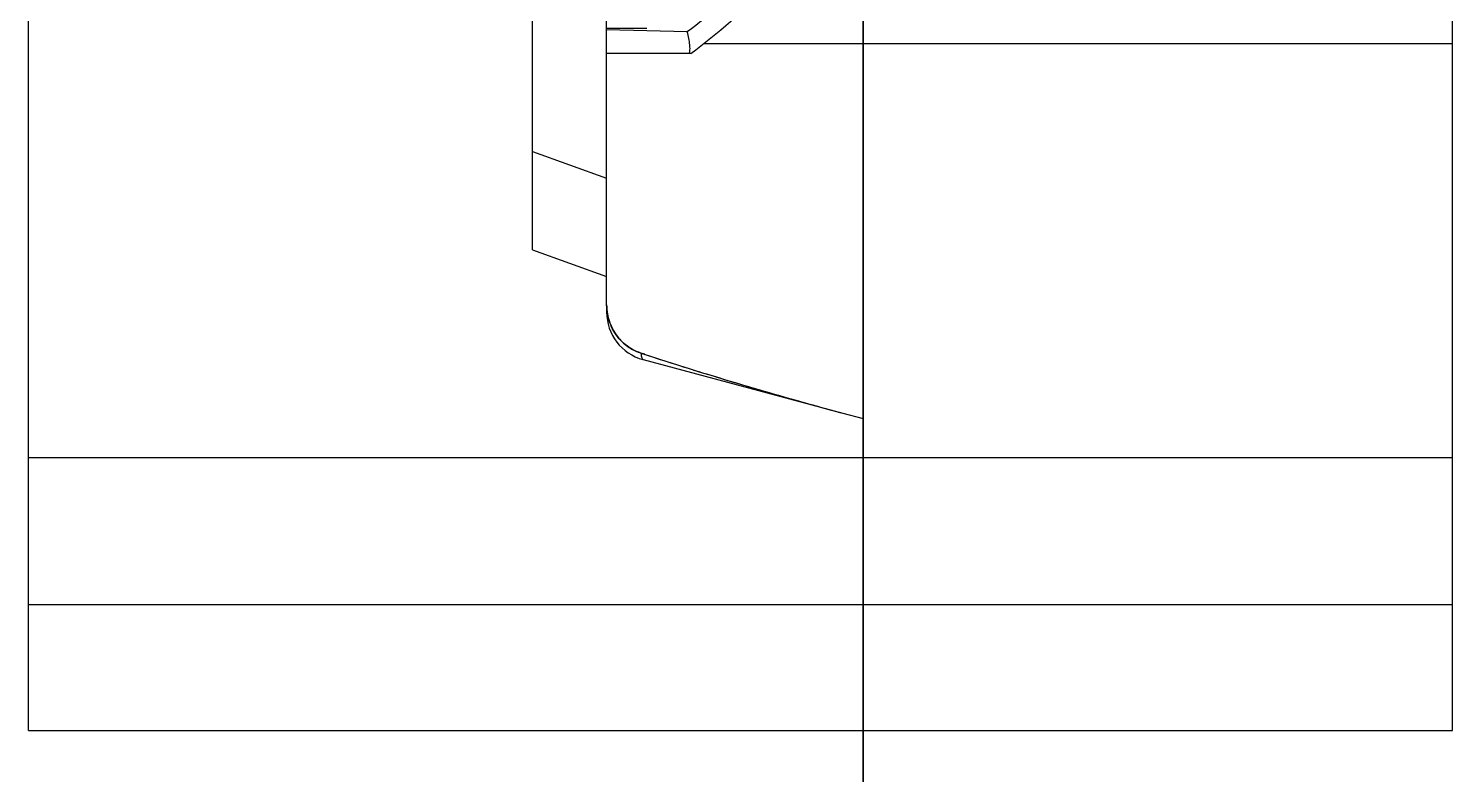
# Model space of a CAD drawing. Header units: millimetres. Extents: x 23075 to 24509, y -21593 to -20579.
# Drawn here: x 23372.21 to 23401.21, y -20839.02 to -20823.83 of the extents above; entities that cross this region are included whole.
import ezdxf

# ---------------------------------------------------------------- set-up
doc = ezdxf.new("R2010")
doc.units = ezdxf.units.MM
doc.header["$LTSCALE"] = 8
doc.layers.add('Cav-cor', color=30, linetype='Continuous')

# ---------------------------------------------------------------- blocks, each defined once
blk = doc.blocks.new('20160901.135302')
at = {"layer": 'Cav-cor', "color": 241}
for p, q in [((-20.62, 70.452), (-20.62, 126.926)), ((8.38, 70.452), (8.38, 126.926)), ((-3.62, 76.799), (-3.62, 104.689)), ((-10.354, 80.237), (-10.354, 86.629)), ((-8.846, 79.116), (-8.846, 85.299)), ((-8.846, 79.116), (-8.846, 85.299)), ((-8.846, 79.116), (-8.846, 85.299)), ((-8.028, 84.74), (-8.846, 84.74)), ((-7.203, 84.669), (-8.846, 84.713)), ((8.38, 84.431), (-6.87, 84.431)), ((-7.134, 84.23), (-8.846, 84.23)), ((-10.354, 82.239), (-8.846, 81.691)), ((-10.354, 80.237), (-8.846, 79.689)), ((-8.846, 79.117), (-8.846, 78.966)), ((-8.071, 78.108), (-8.151, 78.134)), ((-8.105, 78), (-4.035, 76.91)), ((-4.035, 76.91), (-3.62, 76.799)), ((-4.035, 76.91), (-3.62, 76.799)), ((-4.035, 76.91), (-3.62, 76.799)), ((-3.62, 58.107), (-3.62, 76.799)), ((-3.62, 58.107), (-3.62, 76.799)), ((-3.62, 58.107), (-3.62, 76.799)), ((-20.62, 76.007), (8.38, 76.007)), ((-20.62, 73.018), (8.38, 73.018)), ((-20.62, 70.452), (8.38, 70.452))]:
    blk.add_line(p, q, dxfattribs=at)
for centre, radius, start, end in [((-14.631, 94.377), 12.616, 306.4598, 315.926), ((-7.771, 79.116), 1.075, 180, 189.985), ((-7.846, 78.966), 1, 180, 255), ((-7.784, 79.114), 1.062, 190.0037, 193.8102), ((-7.791, 79.112), 1.055, 193.8074, 200.1222), ((-7.8, 79.109), 1.045, 200.13, 206.3393), ((-7.809, 79.104), 1.035, 206.3421, 210.3412), ((-7.816, 79.101), 1.027, 210.3445, 216.6057), ((-7.823, 79.095), 1.018, 216.6085, 220.6112), ((-7.828, 79.091), 1.012, 220.6153, 226.4045), ((-7.833, 79.086), 1.005, 226.405, 230.9236), ((-7.837, 79.081), 0.998, 230.9283, 238.1954), ((-7.843, 79.072), 0.988, 238.2014, 251.8208), ((16.074, 152.063), 77.797, 251.85747, 255.02025), ((16.074, 152.063), 77.797, 251.85747, 255.02025), ((16.074, 152.063), 77.797, 251.85747, 255.02025), ((15.553, 150.422), 76.076, 251.90866, 252.90297), ((16.047, 152.017), 77.745, 252.90043, 253.31853), ((16.296, 152.849), 78.613, 253.31894, 253.9527), ((16.526, 153.648), 79.445, 253.95264, 255.00064)]:
    blk.add_arc(centre, radius, start, end, dxfattribs=at)
for points, knots in [([(-5.492, 86.23), (-5.623, 86.087), (-6.156, 85.528), (-6.74, 85.016), (-7.203, 84.669)], [0, 0, 0, 0, 0.250972, 1, 1, 1, 1]), ([(-7.161, 84.23), (-7.153, 84.254), (-7.146, 84.316), (-7.151, 84.418), (-7.17, 84.539), (-7.191, 84.625), (-7.203, 84.669)], [0, 0, 0, 0, 0.173298, 0.407881, 0.689379, 1, 1, 1, 1]), ([(-8.846, 79.116), (-8.846, 79.053), (-8.835, 78.929), (-8.787, 78.748), (-8.707, 78.58), (-8.601, 78.429), (-8.47, 78.302), (-8.319, 78.201), (-8.208, 78.153), (-8.151, 78.134)], [0, 0, 0, 0, 0.145732, 0.290987, 0.435216, 0.577805, 0.718939, 0.85935, 1, 1, 1, 1]), ([(-8.151, 78.135), (-8.148, 78.116), (-8.142, 78.083), (-8.132, 78.041), (-8.121, 78.014), (-8.11, 78.002), (-8.105, 78)], [0, 0, 0, 0, 0.393364, 0.686721, 0.884118, 1, 1, 1, 1])]:
    blk.add_open_spline(points, degree=3, knots=knots, dxfattribs=at)
for points in [[(-8.151, 78.134), (-8.209, 78.153), (-8.319, 78.201), (-8.47, 78.302), (-8.6, 78.429), (-8.707, 78.579), (-8.786, 78.747), (-8.835, 78.929), (-8.846, 79.053), (-8.846, 79.116)], [(-8.846, 79.116), (-8.846, 79.053), (-8.835, 78.929), (-8.786, 78.747), (-8.707, 78.579), (-8.6, 78.429), (-8.47, 78.302), (-8.319, 78.201), (-8.209, 78.153), (-8.151, 78.134)]]:
    blk.add_open_spline(points, degree=3, dxfattribs=at)

msp = doc.modelspace()

# ---------------------------------------------------------------- linework, layer by layer
at = {"layer": 'Cav-cor', "color": 241}
msp.add_line((23389.215, -20736.885), (23389.215, -20996.885), dxfattribs=at)

# ---------------------------------------------------------------- block references
at = {"layer": 'Cav-cor'}
msp.add_blockref('20160901.135302', (23392.835, -20908.574), dxfattribs=at)

doc.saveas('drawing.dxf')
